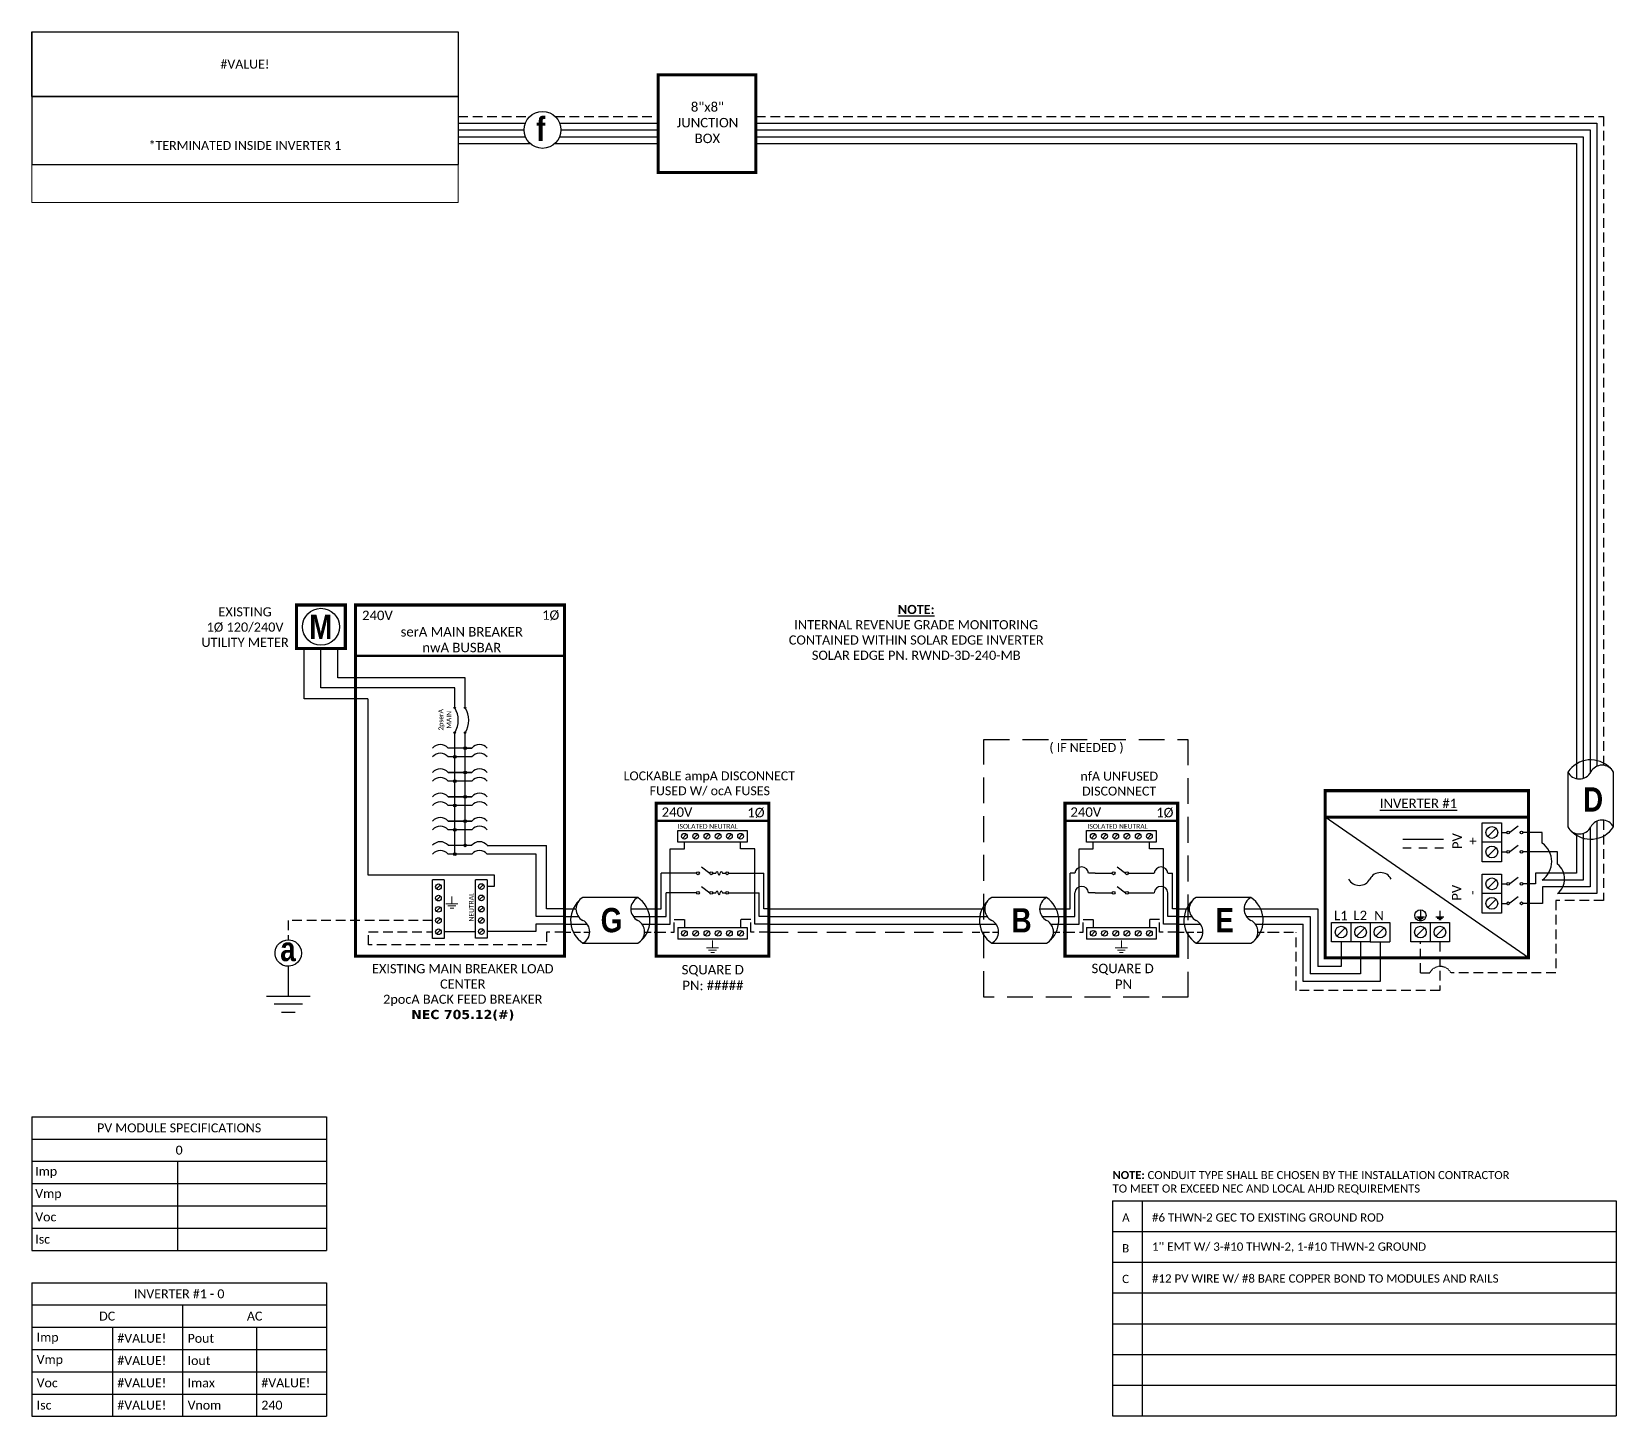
# Model space of a CAD drawing. Header units: feet. Extents: x 6324 to 6938, y 16037 to 16573.
import ezdxf

# ---------------------------------------------------------------- set-up
doc = ezdxf.new("R2010")
doc.units = ezdxf.units.FT
doc.header["$MEASUREMENT"] = 0
doc.linetypes.add('DASHED', pattern=[0.75, 0.5, -0.25])
doc.linetypes.add('HIDDEN', pattern=[0.375, 0.25, -0.125])
doc.styles.add('ONE LINE TXT', font='techb___.ttf')
doc.styles.get("Standard").update_dxf_attribs({"font": 'CALIBRI.TTF'})

# ---------------------------------------------------------------- blocks, each defined once
blk = doc.blocks.new('*T11')
at = {"color": 0, "lineweight": -2, "transparency": 16777216}
for p, q in [((0, 0), (165.11, 0)), ((0, 0), (0, -51.42)), ((165.11, 0), (165.11, -51.42)), ((0, -25.14), (165.11, -25.14)), ((0, -51.42), (165.11, -51.42))]:
    blk.add_line(p, q, dxfattribs=at)
at = {"layer": 'Defpoints', "color": 8, "linetype": 'ByBlock', "lineweight": 0, "transparency": 16777216}
for p, q in [((0, -51.42), (0, -66.05)), ((165.11, -51.42), (165.11, -66.05)), ((0, -66.05), (165.11, -66.05))]:
    blk.add_line(p, q, dxfattribs=at)
at = {"color": 0, "linetype": 'Continuous', "transparency": 16777216, "char_height": 3.4544, "width": 155.095, "attachment_point": 5}
for s, insert in [('{\\fCalibri|b0|i0|c0;#VALUE!', (82.56, -12.57)), ('{\\fCalibri|b0|i0|c0;^J^J*TERMINATED INSIDE INVERTER 1', (82.56, -38.28))]:
    blk.add_mtext(s, dxfattribs=dict(at, insert=insert))
blk = doc.blocks.new('8x8box')
at = {"lineweight": 50, "const_width": 1.19}
blk.add_lwpolyline([(37.78, 0), (0, 0), (0, 37.78), (37.78, 37.78)], close=True, dxfattribs=at)
at = {"color": 1, "insert": (19.03, 19.26), "char_height": 3.6576, "attachment_point": 5}
blk.add_mtext_dynamic_manual_height_columns('8"x8"  JUNCTION BOX ', width=0.4767, gutter_width=7.17, heights=[0], dxfattribs=at)
blk = doc.blocks.new('*U27')
at = {"color": 7, "linetype": 'Continuous'}
for p, q in [((-7.14, 13.31), (-28.39, 13.31)), ((-28.39, -4.31), (-7.14, -4.31))]:
    blk.add_line(p, q, dxfattribs=at)
at = {"color": 7}
for p, q in [((-35.53, 9), (-31.05, 9)), ((-9.81, 9), (0, 9))]:
    blk.add_line(p, q, dxfattribs=at)
at = {"color": 10}
for p, q in [((-35.53, 6), (-30.11, 6)), ((-8.87, 6), (0, 6))]:
    blk.add_line(p, q, dxfattribs=at)
at = {"color": 253}
for p, q in [((-35.53, 3), (-26.66, 3)), ((-5.41, 3), (0, 3))]:
    blk.add_line(p, q, dxfattribs=at)
at = {"color": 92, "linetype": 'HIDDEN', "ltscale": 10}
for p, q in [((-4.48, 0), (0, 0)), ((-35.53, 0), (-25.72, 0))]:
    blk.add_line(p, q, dxfattribs=at)
at = {"linetype": 'Continuous'}
for centre, start, end in [((-26.08, 8.91), 117.66392, 242.33608), ((-4.83, 8.91), 117.66392, 242.33608), ((-30.7, 0.09), 297.66392, 62.33608), ((-9.45, 0.09), 297.66392, 62.33608)]:
    blk.add_arc(centre, 4.98, start, end, dxfattribs=at)
at = {"color": 7, "linetype": 'Continuous'}
for centre, start, end in [((-12.99, 4.5), 313.97324, 56.42648), ((-22.54, 4.5), 133.97324, 236.42648)]:
    blk.add_arc(centre, 10.58, start, end, dxfattribs=at)
blk = doc.blocks.new('unfusedDisconnect')
at = {"lineweight": 50}
blk.add_line((-43.61, 43.06), (0, 43.06), dxfattribs=at)
at = {"color": 1, "linetype": 'Continuous'}
for p, q in [((-35.27, 34.78), (-35.27, 39.32)), ((-35.27, 39.32), (-8.32, 39.32)), ((-8.32, 39.32), (-8.32, 34.78)), ((-8.32, 34.78), (-35.27, 34.78)), ((-23.43, 25.18), (-20.16, 22.74)), ((-31.89, 22.73), (-25.32, 22.73)), ((-19.08, 22.73), (-11.7, 22.73)), ((-31.89, 15.2), (-25.32, 15.2)), ((-23.43, 17.65), (-20.16, 15.2)), ((-19.08, 15.2), (-11.7, 15.19)), ((-35.27, 1.76), (-8.32, 1.76)), ((-35.27, 1.76), (-35.27, -2.78)), ((-8.32, 1.76), (-8.32, -2.78)), ((-8.32, -2.78), (-35.27, -2.78))]:
    blk.add_line(p, q, dxfattribs=at)
at = {"color": 4, "linetype": 'Continuous'}
for p, q in [((-31.89, 37.83), (-33.46, 36.26)), ((-27.53, 37.83), (-29.11, 36.26)), ((-23.18, 37.83), (-24.76, 36.26)), ((-18.83, 37.83), (-20.41, 36.26)), ((-14.48, 37.83), (-16.06, 36.26)), ((-10.13, 37.83), (-11.7, 36.26)), ((-31.89, 0.28), (-33.46, -1.3)), ((-27.53, 0.28), (-29.11, -1.3)), ((-23.18, 0.28), (-24.76, -1.3)), ((-18.83, 0.28), (-20.41, -1.3)), ((-14.48, 0.28), (-16.06, -1.3)), ((-10.13, 0.28), (-11.7, -1.3))]:
    blk.add_line(p, q, dxfattribs=at)
at = {"color": 253, "linetype": 'Continuous'}
for p, q in [((-38.16, 3), (-38.16, 32.17)), ((-38.16, 32.17), (-32.67, 32.17)), ((-32.67, 32.17), (-32.67, 34.78)), ((-10.92, 32.17), (-10.92, 34.78)), ((-5.43, 32.17), (-10.92, 32.17)), ((-5.43, 3), (-5.43, 32.17)), ((-43.61, 3), (-38.16, 3)), ((0, 3), (-5.43, 3))]:
    blk.add_line(p, q, dxfattribs=at)
at = {"color": 7, "linetype": 'Continuous'}
for p, q in [((-41.66, 9), (-41.66, 22.73)), ((-39.8, 22.73), (-41.66, 22.73)), ((-31.89, 22.73), (-34.52, 22.73)), ((-11.7, 22.73), (-9.07, 22.73)), ((-3.79, 22.73), (-1.93, 22.73)), ((-1.93, 9), (-1.93, 22.73))]:
    blk.add_line(p, q, dxfattribs=at)
at = {"color": 10, "linetype": 'Continuous'}
for p, q in [((-39.8, 6), (-39.8, 15.2)), ((-31.89, 15.2), (-34.52, 15.2)), ((-11.7, 15.2), (-9.07, 15.2)), ((-3.79, 6), (-3.79, 15.2)), ((-43.61, 6), (-39.8, 6)), ((0, 6), (-3.79, 6))]:
    blk.add_line(p, q, dxfattribs=at)
at = {"color": 7}
for p, q in [((-43.61, 9), (-41.66, 9)), ((0, 9), (-1.93, 9))]:
    blk.add_line(p, q, dxfattribs=at)
at = {"color": 92, "linetype": 'HIDDEN', "ltscale": 15}
for p, q in [((-43.61, 0), (-36.58, 0)), ((-36.58, 0), (-36.58, 4.9)), ((-36.58, 4.9), (-32.67, 4.9)), ((-32.67, 4.9), (-32.67, 1.76)), ((-7.01, 4.9), (-10.92, 4.9)), ((-10.92, 4.9), (-10.92, 1.76)), ((-7.01, 0), (-7.01, 4.9)), ((0, 0), (-7.01, 0))]:
    blk.add_line(p, q, dxfattribs=at)
at = {"lineweight": 50, "const_width": 1.19}
blk.add_lwpolyline([(-43.61, -9.34), (-43.61, 49.84), (0, 49.84), (0, -9.34)], close=True, dxfattribs=at)
at = {"color": 92, "linetype": 'Continuous', "lineweight": 5, "ltscale": 0.05, "flags": 128}
for points in [[(-21.8, -3.32), (-21.8, -6.17)], [(-24.14, -6.17), (-19.45, -6.17)], [(-20.27, -7.03), (-23.32, -7.03)], [(-21.08, -7.9), (-22.51, -7.9)]]:
    blk.add_lwpolyline(points, dxfattribs=at)
at = {"color": 4, "linetype": 'Continuous'}
for centre in [(-32.67, 37.05), (-28.32, 37.05), (-23.97, 37.05), (-19.62, 37.05), (-15.27, 37.05), (-10.92, 37.05), (-32.67, -0.51), (-28.32, -0.51), (-23.97, -0.51), (-19.62, -0.51), (-15.27, -0.51), (-10.92, -0.51)]:
    blk.add_circle(centre, 1.11, dxfattribs=at)
at = {"color": 1, "linetype": 'Continuous'}
for centre in [(-24.78, 22.73), (-19.62, 22.73), (-24.78, 15.2), (-19.62, 15.2)]:
    blk.add_circle(centre, 0.541, dxfattribs=at)
at = {"color": 7, "linetype": 'Continuous'}
for centre in [(-37.16, 22.58), (-6.43, 22.58)]:
    blk.add_arc(centre, 2.64, 3.28193, 176.71807, dxfattribs=at)
at = {"color": 10, "linetype": 'Continuous'}
for centre in [(-37.16, 15.04), (-6.43, 15.04)]:
    blk.add_arc(centre, 2.64, 3.28193, 176.71807, dxfattribs=at)
at = {"color": 4, "linetype": 'Continuous'}
blk.add_text('ISOLATED NEUTRAL', height=1.8743, dxfattribs=at).set_placement((-34.91, 39.97))
at = {"color": 1}
for s, width, gutter_width, heights, insert, char_height, attachment_point in [('\\A1;\\pi17.559;nfA UNFUSED\\P\\pi18.229;DISCONNECT', 64.922, 0, [11.89], (-55.21, 62.04), 3.4544, 1), ('240V', 0.1481, 0.75, [0], (-35.55, 46.4), 3.658, 5), ('1Ø', 0.1481, 0.75, [0], (-4.98, 46.1), 3.658, 5), ('\\A1;\\pi13.903,t32.191;SQUARE D\\P\\pi22.981,t41.269;PN', 51.6906, 0.203, [45.94], (-47.25, -12.27), 3.6576, 1)]:
    blk.add_mtext_dynamic_manual_height_columns(s, width=width, gutter_width=gutter_width, heights=heights, dxfattribs=dict(at, insert=insert, char_height=char_height, attachment_point=attachment_point))
blk = doc.blocks.new('*U20')
at = {"color": 10, "linetype": 'DASHED', "ltscale": 20}
blk.add_lwpolyline([(-75.05, 74.56), (3.97, 74.56), (3.97, -25.17), (-75.05, -25.17)], close=True, dxfattribs=at)
at = {"color": 7}
for name, p in [('unfusedDisconnect', (0, 0)), ('*U27', (-43.61, 0))]:
    blk.add_blockref(name, p, dxfattribs=at)
at = {"color": 10, "insert": (-50.86, 73.16), "char_height": 3.4544, "attachment_point": 1}
blk.add_mtext_dynamic_manual_height_columns('\\A1;\\pi1.2092;( IF NEEDED )', width=30.7523, gutter_width=0, heights=[6.58], dxfattribs=at)
at = {"color": 1, "linetype": 'Continuous', "insert": (-64.3, 9.22), "char_height": 9.3833, "attachment_point": 1, "style": 'ONE LINE TXT'}
blk.add_mtext_dynamic_manual_height_columns('{\\W1;\\C256;B}', width=0.1385, gutter_width=2.13, heights=[0], dxfattribs=at)
blk = doc.blocks.new('*U24')
at = {"color": 7}
blk.add_line((-79.14, 9), (0, 9), dxfattribs=at)
at = {"color": 10}
blk.add_line((-79.14, 6), (0, 6), dxfattribs=at)
at = {"color": 253}
blk.add_line((-79.14, 3), (0, 3), dxfattribs=at)
at = {"color": 92, "linetype": 'DASHED', "ltscale": 15}
blk.add_line((-79.14, 0), (0, 0), dxfattribs=at)
at = {"color": 1, "insert": (-22.08, 115.96), "char_height": 3.5433, "attachment_point": 5}
blk.add_mtext_dynamic_manual_height_columns('{\\fCalibri|b1|i0|c0|p34;\\LNOTE:\\P}INTERNAL REVENUE GRADE MONITORING\\PCONTAINED WITHIN SOLAR EDGE INVERTER\\PSOLAR EDGE PN. RWND-3D-240-MB', width=99.534, gutter_width=7.17, heights=[0], dxfattribs=at)
blk = doc.blocks.new('breakerPanel')
at = {"linetype": 'Continuous'}
h = blk.add_hatch(color=1, dxfattribs=at)
h.dxf.hatch_style = 1
edge = h.paths.add_edge_path()
edge.add_arc((-42.47, 86.8), 0.291, 0, 360)
h = blk.add_hatch(color=1, dxfattribs=at)
h.dxf.hatch_style = 1
edge = h.paths.add_edge_path()
edge.add_arc((-38.44, 86.8), 0.291, 0, 360)
h = blk.add_hatch(color=1, dxfattribs=at)
h.dxf.hatch_style = 1
edge = h.paths.add_edge_path()
edge.add_arc((-42.47, 77.16), 0.291, 0, 360)
h = blk.add_hatch(color=1, dxfattribs=at)
h.dxf.hatch_style = 1
edge = h.paths.add_edge_path()
edge.add_arc((-38.44, 77.16), 0.291, 0, 360)
h = blk.add_hatch(color=1, dxfattribs=at)
h.dxf.hatch_style = 1
edge = h.paths.add_edge_path()
edge.add_arc((-42.47, 67.78), 0.528, 0, 360)
h = blk.add_hatch(color=1, dxfattribs=at)
h.dxf.hatch_style = 1
edge = h.paths.add_edge_path()
edge.add_arc((-38.44, 71.16), 0.528, 0, 360)
h = blk.add_hatch(color=1, dxfattribs=at)
h.dxf.hatch_style = 1
edge = h.paths.add_edge_path()
edge.add_arc((-38.44, 61.76), 0.528, 0, 360)
h = blk.add_hatch(color=1, dxfattribs=at)
h.dxf.hatch_style = 1
edge = h.paths.add_edge_path()
edge.add_arc((-42.47, 58.38), 0.528, 0, 360)
h = blk.add_hatch(color=1, dxfattribs=at)
h.dxf.hatch_style = 1
edge = h.paths.add_edge_path()
edge.add_arc((-42.47, 48.98), 0.528, 0, 360)
h = blk.add_hatch(color=1, dxfattribs=at)
h.dxf.hatch_style = 1
edge = h.paths.add_edge_path()
edge.add_arc((-38.44, 52.36), 0.528, 0, 360)
h = blk.add_hatch(color=1, dxfattribs=at)
h.dxf.hatch_style = 1
edge = h.paths.add_edge_path()
edge.add_arc((-38.44, 42.95), 0.528, 0, 360)
h = blk.add_hatch(color=1, dxfattribs=at)
h.dxf.hatch_style = 1
edge = h.paths.add_edge_path()
edge.add_arc((-42.47, 39.58), 0.528, 0, 360)
h = blk.add_hatch(color=1, dxfattribs=at)
h.dxf.hatch_style = 1
edge = h.paths.add_edge_path()
edge.add_arc((-42.47, 30.17), 0.528, 0, 360)
h = blk.add_hatch(color=1, dxfattribs=at)
h.dxf.hatch_style = 1
edge = h.paths.add_edge_path()
edge.add_arc((-38.44, 33.55), 0.528, 0, 360)
at = {"color": 253, "linetype": 'Continuous'}
for p, q in [((-100.73, 90.2), (-100.73, 109.7)), ((-76.04, 90.2), (-100.73, 90.2)), ((-76.04, 90.2), (-76.04, 22.16)), ((-76.04, 22.16), (-27.25, 22.16)), ((-27.25, 22.16), (-27.25, 17.57)), ((-27.25, 17.57), (-29.89, 17.57)), ((-11.01, 0.16), (-29.89, 0.16)), ((0, 3), (-11.01, 3)), ((-11.01, 3), (-11.01, 0.16))]:
    blk.add_line(p, q, dxfattribs=at)
at = {"color": 10, "linetype": 'Continuous'}
for p, q in [((-94.24, 94.51), (-94.24, 109.7)), ((-42.47, 94.51), (-94.24, 94.51)), ((-42.47, 87.09), (-42.47, 94.51)), ((-42.47, 30.17), (-42.47, 76.87)), ((-35.88, 67.78), (-45.04, 67.78)), ((-35.88, 58.38), (-45.04, 58.38)), ((-35.88, 48.98), (-45.04, 48.98)), ((-35.88, 39.58), (-45.04, 39.58)), ((-35.88, 30.17), (-45.04, 30.17)), ((-10.98, 30.17), (-29.89, 30.17)), ((-10.98, 6), (-10.98, 30.17)), ((0, 6), (-10.98, 6))]:
    blk.add_line(p, q, dxfattribs=at)
at = {"color": 7, "linetype": 'Continuous'}
for p, q in [((-87.75, 98.34), (-87.75, 109.7)), ((-38.44, 98.34), (-87.75, 98.34)), ((-38.44, 87.09), (-38.44, 98.34)), ((-38.44, 61.76), (-38.44, 76.87)), ((-35.88, 71.16), (-45.04, 71.16)), ((-38.44, 71.16), (-35.88, 71.16)), ((-45.04, 61.76), (-35.88, 61.76)), ((-35.88, 61.76), (-45.04, 61.76)), ((-38.44, 52.36), (-38.44, 61.76)), ((-45.04, 52.36), (-35.88, 52.36)), ((-35.88, 52.36), (-45.04, 52.36)), ((-38.44, 42.95), (-38.44, 52.36)), ((-45.04, 42.95), (-35.88, 42.95)), ((-35.88, 42.95), (-45.04, 42.95)), ((-38.44, 33.55), (-38.44, 42.95)), ((-35.88, 33.55), (-45.04, 33.55)), ((-6.96, 9), (-6.96, 33.55))]:
    blk.add_line(p, q, dxfattribs=at)
at = {"lineweight": 50}
blk.add_line((-80.92, 106.95), (0, 106.95), dxfattribs=at)
at = {"color": 7}
for p, q in [((-29.89, 33.55), (-6.96, 33.55)), ((0, 9), (-6.96, 9))]:
    blk.add_line(p, q, dxfattribs=at)
at = {"color": 1, "linetype": 'Continuous'}
for p, q in [((-51.03, -2.51), (-51.03, 20.23)), ((-46.49, 20.23), (-51.03, 20.23)), ((-46.49, 20.23), (-46.49, -2.51)), ((-34.43, -2.43), (-34.43, 20.16)), ((-29.89, 20.16), (-34.43, 20.16)), ((-29.89, 20.16), (-29.89, -2.43)), ((-46.49, -2.51), (-51.03, -2.51)), ((-29.89, -2.43), (-34.43, -2.43))]:
    blk.add_line(p, q, dxfattribs=at)
at = {"color": 4, "linetype": 'Continuous'}
for p, q in [((-47.97, 18.28), (-49.55, 16.71)), ((-47.97, 13.93), (-49.55, 12.36)), ((-31.37, 18.35), (-32.94, 16.78)), ((-31.37, 14), (-32.94, 12.43)), ((-47.97, 9.58), (-49.55, 8.01)), ((-31.37, 9.65), (-32.94, 8.08)), ((-47.97, 5.23), (-49.55, 3.66)), ((-47.97, 0.88), (-49.55, -0.69)), ((-31.37, 5.3), (-32.94, 3.73)), ((-31.37, 0.95), (-32.94, -0.62))]:
    blk.add_line(p, q, dxfattribs=at)
at = {"color": 92, "linetype": 'HIDDEN', "ltscale": 15}
for p, q in [((-51.03, 4.44), (-106.89, 4.44)), ((-106.89, 4.44), (-106.89, -4.87)), ((-75.84, -4.96), (-75.84, 0.09)), ((-75.84, 0.09), (-51.03, 0.09)), ((0, 0), (-6.96, 0)), ((-6.96, -4.96), (-75.84, -4.96)), ((-6.96, 0), (-6.96, -4.96))]:
    blk.add_line(p, q, dxfattribs=at)
at = {"color": 92, "linetype": 'Continuous', "ltscale": 15}
blk.add_line((-34.43, 0.09), (-46.49, 0.09), dxfattribs=at)
at = {"color": 92, "ltscale": 15}
blk.add_line((-106.89, -4.87), (-106.89, -24.84), dxfattribs=at)
at = {"lineweight": 50, "const_width": 1.19}
for points in [[(-103.67, 109.7), (-103.67, 126.59), (-84.82, 126.59), (-84.82, 109.7)], [(-80.92, -9.3), (-80.92, 126.59), (0, 126.59), (0, -9.3)]]:
    blk.add_lwpolyline(points, close=True, dxfattribs=at)
at = {"color": 92, "linetype": 'Continuous', "lineweight": 5, "ltscale": 0.05, "flags": 128}
for points in [[(-43.54, 13.81), (-43.54, 10.97)], [(-45.88, 10.97), (-41.2, 10.97)], [(-42.01, 10.1), (-45.07, 10.1)], [(-42.82, 9.23), (-44.25, 9.23)]]:
    blk.add_lwpolyline(points, dxfattribs=at)
at = {"color": 92, "linetype": 'Continuous', "ltscale": 4, "flags": 128}
for points in [[(-115.37, -24.84), (-98.41, -24.84)], [(-101.35, -27.98), (-112.43, -27.98)], [(-104.29, -31.12), (-109.49, -31.12)]]:
    blk.add_lwpolyline(points, dxfattribs=at)
at = {"linetype": 'Continuous'}
blk.add_circle((-94.24, 118.15), 7.15, dxfattribs=at)
at = {"color": 1, "linetype": 'Continuous'}
for centre, radius in [((-42.47, 86.8), 0.291), ((-38.44, 86.8), 0.291), ((-42.47, 77.16), 0.291), ((-38.44, 77.16), 0.291), ((-42.47, 67.78), 0.528), ((-38.44, 71.16), 0.528), ((-38.44, 61.76), 0.528), ((-42.47, 58.38), 0.528), ((-42.47, 48.98), 0.528), ((-38.44, 52.36), 0.528), ((-38.44, 42.95), 0.528), ((-42.47, 39.58), 0.528), ((-42.47, 30.17), 0.528), ((-38.44, 33.55), 0.528)]:
    blk.add_circle(centre, radius, dxfattribs=at)
at = {"color": 4, "linetype": 'Continuous'}
for centre in [(-48.76, 17.49), (-32.16, 17.57), (-48.76, 13.14), (-32.16, 13.21), (-48.76, 8.79), (-32.16, 8.86), (-48.76, 4.44), (-48.76, 0.09), (-32.16, 4.51), (-32.16, 0.16)]:
    blk.add_circle(centre, 1.11, dxfattribs=at)
at = {"color": 1, "linetype": 'Continuous'}
for centre, radius, start, end in [((-50.14, 81.98), 9.06, 327.87082, 32.12918), ((-46.11, 81.98), 9.06, 327.87082, 32.12918), ((-48.03, 68.62), 3.93, 40.3392, 139.6608), ((-48.03, 65.24), 3.93, 40.3392, 139.6608), ((-32.88, 68.62), 3.93, 40.3392, 139.6608), ((-32.88, 65.24), 3.93, 40.3392, 139.6608), ((-48.03, 59.21), 3.93, 40.3392, 139.6608), ((-32.88, 59.21), 3.93, 40.3392, 139.6608), ((-48.03, 55.84), 3.93, 40.3392, 139.6608), ((-32.88, 55.84), 3.93, 40.3392, 139.6608), ((-48.03, 49.81), 3.93, 40.3392, 139.6608), ((-48.03, 46.43), 3.93, 40.3392, 139.6608), ((-32.88, 49.81), 3.93, 40.3392, 139.6608), ((-32.88, 46.43), 3.93, 40.3392, 139.6608), ((-48.03, 40.41), 3.93, 40.3392, 139.6608), ((-32.88, 40.41), 3.93, 40.3392, 139.6608), ((-48.03, 37.03), 3.93, 40.3392, 139.6608), ((-32.88, 37.03), 3.93, 40.3392, 139.6608), ((-48.03, 31.01), 3.93, 40.3392, 139.6608), ((-48.03, 27.63), 3.93, 40.3392, 139.6608), ((-32.88, 31.01), 3.93, 40.3392, 139.6608), ((-32.88, 27.63), 3.93, 40.3392, 139.6608)]:
    blk.add_arc(centre, radius, start, end, dxfattribs=at)
at = {"color": 253, "linetype": 'Continuous', "style": 'ONE LINE TXT'}
blk.add_text('M', height=9.38, dxfattribs=at).set_placement((-98.8, 113.43))
at = {"color": 4, "linetype": 'Continuous'}
blk.add_text('NEUTRAL', height=1.874, rotation=90, dxfattribs=at).set_placement((-35.08, 4.08))
at = {"color": 1, "attachment_point": 5}
for s, width, gutter_width, heights, insert, char_height in [('EXISTING\\P1Ø 120/240V UTILITY METER', 37.8067, 7.17, [0], (-123.64, 118), 3.5433), ('240V', 0.1481, 0.75, [0], (-72.39, 122.54), 3.658), ('1Ø', 0.1481, 0.75, [0], (-5.31, 122.54), 3.658), ('serA MAIN BREAKER\\PnwA BUSBAR', 72.4998, 0.75, [0], (-39.75, 113.14), 3.6576), ('EXISTING MAIN BREAKER LOAD CENTER\\P2pocA BACK FEED BREAKER \\P{\\fVerdana|b1|i0|c0|p34;NEC 705.12(#)}', 79.2627, 97.94, [154.49], (-39.35, -23.38), 3.5433)]:
    blk.add_mtext_dynamic_manual_height_columns(s, width=width, gutter_width=gutter_width, heights=heights, dxfattribs=dict(at, insert=insert, char_height=char_height))
at = {"color": 4, "linetype": 'Continuous', "insert": (-46.25, 82.15), "char_height": 1.874, "attachment_point": 5, "rotation": 90}
blk.add_mtext_dynamic_manual_height_columns('2pserA\\PMAIN', width=0.1481, gutter_width=0.75, heights=[0], dxfattribs=at)
blk = doc.blocks.new('*U23')
at = {"color": 7}
blk.add_blockref('breakerPanel', (0, 0), dxfattribs=at)
blk = doc.blocks.new('*T16')
at = {"color": 0, "lineweight": -2, "transparency": 16777216}
for p, q in [((0, 0), (114.19, 0)), ((0, 0), (0, -51.7)), ((114.19, 0), (114.19, -51.7)), ((0, -8.62), (114.19, -8.62)), ((58.43, -8.62), (58.43, -51.7)), ((0, -17.23), (114.19, -17.23)), ((31.22, -17.23), (31.22, -51.7)), ((86.98, -17.23), (86.98, -51.7)), ((0, -25.85), (114.19, -25.85)), ((0, -34.47), (114.19, -34.47)), ((0, -43.08), (114.19, -43.08)), ((0, -51.7), (114.19, -51.7))]:
    blk.add_line(p, q, dxfattribs=at)
at = {"color": 0, "linetype": 'Continuous', "transparency": 16777216, "char_height": 3.4544}
for s, insert, width, attachment_point in [('{\\fCalibri|b0|i0|c0;INVERTER #1 - 0', (57.09, -4.31), 110.3293, 5), ('{\\fCalibri|b0|i0|c0;DC', (29.22, -12.93), 54.5755, 5), ('{\\fCalibri|b0|i0|c0;AC', (86.31, -12.93), 51.8976, 5), ('{\\fCalibri|b0|i0|c0;Imp', (1.93, -21.54), 27.3681, 4), ('{\\fCalibri|b0|i0|c0;#VALUE!', (33.15, -21.54), 23.3513, 4), ('{\\fCalibri|b0|i0|c0;Pout', (60.36, -21.54), 24.6902, 4), ('{\\fCalibri|b0|i0|c0;', (88.91, -21.54), 23.3513, 4), ('{\\fCalibri|b0|i0|c0;Vmp', (1.93, -30.16), 27.3681, 4), ('{\\fCalibri|b0|i0|c0;#VALUE!', (33.15, -30.16), 23.3513, 4), ('{\\fCalibri|b0|i0|c0;Iout', (60.36, -30.16), 24.6902, 4), ('{\\fCalibri|b0|i0|c0;', (88.91, -30.16), 23.3513, 4), ('{\\fCalibri|b0|i0|c0;Voc', (1.93, -38.78), 27.3681, 4), ('{\\fCalibri|b0|i0|c0;#VALUE!', (33.15, -38.78), 23.3513, 4), ('{\\fCalibri|b0|i0|c0;Imax', (60.36, -38.78), 24.6902, 4), ('{\\fCalibri|b0|i0|c0;#VALUE!', (88.91, -38.78), 23.3513, 4), ('{\\fCalibri|b0|i0|c0;Isc', (1.93, -47.39), 27.3681, 4), ('{\\fCalibri|b0|i0|c0;#VALUE!', (33.15, -47.39), 23.3513, 4), ('{\\fCalibri|b0|i0|c0;Vnom', (60.36, -47.39), 24.6902, 4), ('{\\fCalibri|b0|i0|c0;240', (88.91, -47.39), 23.3513, 4)]:
    blk.add_mtext(s, dxfattribs=dict(at, insert=insert, width=width, attachment_point=attachment_point))
blk = doc.blocks.new('*T17')
at = {"color": 0, "lineweight": -2, "transparency": 16777216}
for p, q in [((0, 0), (114.19, 0)), ((0, 0), (0, -51.69)), ((114.19, 0), (114.19, -51.69)), ((0, -8.62), (114.19, -8.62)), ((0, -17.23), (114.19, -17.23)), ((56.41, -17.23), (56.41, -51.69)), ((0, -25.85), (114.19, -25.85)), ((0, -34.46), (114.19, -34.46)), ((0, -43.08), (114.19, -43.08)), ((0, -51.69), (114.19, -51.69))]:
    blk.add_line(p, q, dxfattribs=at)
at = {"color": 0, "linetype": 'Continuous', "transparency": 16777216, "char_height": 3.4544}
for s, insert, width, attachment_point in [('{\\fCalibri|b0|i0|c0;PV MODULE SPECIFICATIONS', (57.09, -4.31), 111.433, 5), ('{\\fCalibri|b0|i0|c0;0', (57.09, -12.92), 111.433, 5), ('{\\fCalibri|b0|i0|c0;Imp', (1.38, -21.54), 53.6551, 4), ('{\\fCalibri|b0|i0|c0;', (57.78, -21.54), 55.0254, 4), ('{\\fCalibri|b0|i0|c0;Vmp', (1.38, -30.15), 53.6551, 4), ('{\\fCalibri|b0|i0|c0;', (57.78, -30.15), 55.0254, 4), ('{\\fCalibri|b0|i0|c0;Voc', (1.38, -38.77), 53.6551, 4), ('{\\fCalibri|b0|i0|c0;', (57.78, -38.77), 55.0254, 4), ('{\\fCalibri|b0|i0|c0;Isc', (1.38, -47.39), 53.6551, 4), ('{\\fCalibri|b0|i0|c0;', (57.78, -47.39), 55.0254, 4)]:
    blk.add_mtext(s, dxfattribs=dict(at, insert=insert, width=width, attachment_point=attachment_point))
blk = doc.blocks.new('string1')
at = {"color": 10, "linetype": 'Continuous'}
for p, q in [((-412.25, 269.3), (-386.03, 269.3)), ((-372.93, 269.3), (-334.78, 269.3)), ((-297, 269.3), (23.33, 269.3)), ((23.33, 269.3), (23.33, 20.94)), ((7.45, 0), (0, 0)), ((7.45, -4.11), (7.45, 0)), ((23.33, -0.31), (23.33, -18.41)), ((23.33, -18.41), (7.45, -18.41))]:
    blk.add_line(p, q, dxfattribs=at)
at = {"color": 7, "linetype": 'Continuous'}
for p, q in [((-412.25, 266.68), (-384.42, 266.68)), ((-374.73, 266.68), (-334.78, 266.68)), ((-297, 266.68), (20.71, 266.68)), ((20.71, 266.68), (20.71, 20.82)), ((20.71, -0.42), (20.71, -15.79)), ((20.71, -15.79), (4.87, -15.79)), ((4.87, -15.79), (4.87, -19.9)), ((4.87, -19.9), (0, -19.9))]:
    blk.add_line(p, q, dxfattribs=at)
at = {"color": 10, "linetype": 'Continuous'}
blk.add_arc((2.32, -11.26), 8.8, 305.65052, 54.34948, dxfattribs=at)
blk = doc.blocks.new('*T19')
at = {"linetype": 'ByBlock', "lineweight": -2, "transparency": 16777216}
for p, q in [((0, 0), (195.1, 0)), ((0, 0), (0, -83.27)), ((11.58, 0), (11.58, -83.27)), ((195.1, 0), (195.1, -83.27)), ((0, -11.84), (195.1, -11.84)), ((0, -23.75), (195.1, -23.75)), ((0, -35.65), (195.1, -35.65)), ((0, -47.56), (195.1, -47.56)), ((0, -59.46), (195.1, -59.46)), ((0, -71.37), (195.1, -71.37)), ((0, -83.27), (195.1, -83.27))]:
    blk.add_line(p, q, dxfattribs=at)
at = {"color": 0, "linetype": 'Continuous', "transparency": 16777216, "char_height": 3.2119, "attachment_point": 7}
for s, insert, width in [('{\\fCalibri|b0|i0|c0;A', (3.78, -8.06), 4.025), ('{\\fCalibri|b0|i0|c0;#6 THWN-2 GEC TO EXISTING GROUND ROD', (15.36, -8.06), 175.9562), ('{\\fCalibri|b0|i0|c0;B', (3.78, -19.97), 4.025), ("{\\fCalibri|b0|i0|c0;1'' EMT W/ 3-#10 THWN-2, 1-#10 THWN-2 GROUND", (15.36, -19.97), 175.9562), ('{\\fCalibri|b0|i0|c0;C', (3.78, -31.87), 4.025), ('{\\fCalibri|b0|i0|c0;#12 PV WIRE W/ #8 BARE COPPER BOND TO MODULES AND RAILS', (15.36, -31.87), 175.9562), ('{\\fCalibri|b0|i0|c0;', (3.78, -43.78), 4.025), ('{\\fCalibri|b0|i0|c0;', (15.36, -43.78), 175.9562), ('{\\fCalibri|b0|i0|c0;', (3.78, -55.68), 4.025), ('{\\fCalibri|b0|i0|c0;', (15.36, -55.68), 175.9562), ('{\\fCalibri|b0|i0|c0;', (3.78, -67.59), 4.025), ('{\\fCalibri|b0|i0|c0;', (15.36, -67.59), 175.9562), ('{\\fCalibri|b0|i0|c0;', (3.78, -79.5), 4.025), ('{\\fCalibri|b0|i0|c0;', (15.36, -79.5), 175.9562)]:
    blk.add_mtext(s, dxfattribs=dict(at, insert=insert, width=width))
blk = doc.blocks.new('*U26')
at = {"color": 92, "linetype": 'HIDDEN', "ltscale": 15}
blk.add_line((0, 0), (0, -9.32), dxfattribs=at)
at = {"color": 92, "ltscale": 15}
blk.add_line((0, -9.32), (0, -29.28), dxfattribs=at)
at = {"color": 92, "linetype": 'Continuous', "ltscale": 4, "flags": 128}
for points in [[(-8.48, -29.28), (8.48, -29.28)], [(5.54, -32.42), (-5.54, -32.42)], [(2.6, -35.56), (-2.6, -35.56)]]:
    blk.add_lwpolyline(points, dxfattribs=at)
at = {"color": 7, "linetype": 'Continuous'}
blk.add_wipeout([(5.09, -12.58), (4.93, -13.85), (4.46, -15.04), (3.71, -16.08), (2.72, -16.9), (1.56, -17.44), (0.3, -17.68), (-0.98, -17.6), (-2.2, -17.21), (-3.28, -16.52), (-4.16, -15.59), (-4.77, -14.46), (-5.09, -13.22), (-5.09, -11.94), (-4.77, -10.7), (-4.16, -9.57), (-3.28, -8.64), (-2.2, -7.95), (-0.98, -7.56), (0.3, -7.48), (1.56, -7.72), (2.72, -8.26), (3.71, -9.08), (4.46, -10.12), (4.93, -11.31)], dxfattribs=at)
blk.add_lwpolyline([(5.09, -12.58), (4.93, -13.85), (4.46, -15.04), (3.71, -16.08), (2.72, -16.9), (1.56, -17.44), (0.3, -17.68), (-0.98, -17.6), (-2.2, -17.21), (-3.28, -16.52), (-4.16, -15.59), (-4.77, -14.46), (-5.09, -13.22), (-5.09, -11.94), (-4.77, -10.7), (-4.16, -9.57), (-3.28, -8.64), (-2.2, -7.95), (-0.98, -7.56), (0.3, -7.48), (1.56, -7.72), (2.72, -8.26), (3.71, -9.08), (4.46, -10.12), (4.93, -11.31), (5.09, -12.58)], close=True, dxfattribs=at)
at = {"color": 1, "linetype": 'Continuous', "insert": (-3.13, -6.33), "char_height": 9.3833, "attachment_point": 1, "style": 'ONE LINE TXT'}
blk.add_mtext_dynamic_manual_height_columns('{\\W1;\\C256;a}', width=0.1385, gutter_width=2.13, heights=[0], dxfattribs=at)
blk = doc.blocks.new('*U29')
at = {"color": 1, "linetype": 'Continuous', "insert": (-21.49, 0.3), "char_height": 9.3833, "attachment_point": 1, "style": 'ONE LINE TXT'}
blk.add_mtext_dynamic_manual_height_columns('{\\W1;\\C256;G}', width=0.1385, gutter_width=2.13, heights=[0], dxfattribs=at)
blk = doc.blocks.new('*U21')
at = {"lineweight": 50}
blk.add_line((-43.61, 43.06), (0, 43.06), dxfattribs=at)
at = {"color": 1, "linetype": 'Continuous'}
for p, q in [((-35.27, 34.78), (-35.27, 39.32)), ((-35.27, 39.32), (-8.32, 39.32)), ((-8.32, 39.32), (-8.32, 34.78)), ((-8.32, 34.78), (-35.27, 34.78)), ((-26.07, 25.18), (-22.81, 22.74)), ((-21.73, 22.73), (-20.49, 22.73)), ((-17.94, 22.73), (-16.7, 22.73)), ((-26.07, 17.65), (-22.81, 15.2)), ((-21.73, 15.2), (-20.49, 15.2)), ((-17.94, 15.2), (-16.7, 15.2)), ((-35.27, 1.76), (-8.32, 1.76)), ((-35.27, 1.76), (-35.27, -2.78)), ((-8.32, 1.76), (-8.32, -2.78)), ((-8.32, -2.78), (-35.27, -2.78))]:
    blk.add_line(p, q, dxfattribs=at)
at = {"color": 4, "linetype": 'Continuous'}
for p, q in [((-31.89, 37.83), (-33.46, 36.26)), ((-27.53, 37.83), (-29.11, 36.26)), ((-23.18, 37.83), (-24.76, 36.26)), ((-18.83, 37.83), (-20.41, 36.26)), ((-14.48, 37.83), (-16.06, 36.26)), ((-10.13, 37.83), (-11.7, 36.26)), ((-31.89, 0.28), (-33.46, -1.3)), ((-27.53, 0.28), (-29.11, -1.3)), ((-23.18, 0.28), (-24.76, -1.3)), ((-18.83, 0.28), (-20.41, -1.3)), ((-14.48, 0.28), (-16.06, -1.3)), ((-10.13, 0.28), (-11.7, -1.3))]:
    blk.add_line(p, q, dxfattribs=at)
at = {"color": 253, "linetype": 'Continuous'}
for p, q in [((-38.16, 3), (-38.16, 32.17)), ((-38.16, 32.17), (-32.67, 32.17)), ((-32.67, 32.17), (-32.67, 34.78)), ((-10.92, 32.17), (-10.92, 34.78)), ((-5.43, 32.17), (-10.92, 32.17)), ((-5.43, 3), (-5.43, 32.17)), ((-43.61, 3), (-38.16, 3)), ((0, 3), (-5.43, 3))]:
    blk.add_line(p, q, dxfattribs=at)
at = {"color": 7, "linetype": 'Continuous'}
for p, q in [((-27.97, 22.73), (-41.66, 22.73)), ((-41.66, 9), (-41.66, 22.73)), ((-15.62, 22.73), (-1.93, 22.73)), ((-1.93, 9), (-1.93, 22.73))]:
    blk.add_line(p, q, dxfattribs=at)
at = {"color": 10, "linetype": 'Continuous'}
for p, q in [((-27.97, 15.2), (-39.8, 15.2)), ((-39.8, 6), (-39.8, 15.2)), ((-15.62, 15.2), (-3.79, 15.19)), ((-3.79, 6), (-3.79, 15.2)), ((-43.61, 6), (-39.8, 6)), ((0, 6), (-3.79, 6))]:
    blk.add_line(p, q, dxfattribs=at)
at = {"color": 7}
for p, q in [((-43.61, 9), (-41.66, 9)), ((0, 9), (-1.93, 9))]:
    blk.add_line(p, q, dxfattribs=at)
at = {"color": 92, "linetype": 'HIDDEN', "ltscale": 15}
for p, q in [((-43.61, 0), (-36.58, 0)), ((-36.58, 0), (-36.58, 4.9)), ((-36.58, 4.9), (-32.67, 4.9)), ((-32.67, 4.9), (-32.67, 1.76)), ((-7.01, 4.9), (-10.92, 4.9)), ((-10.92, 4.9), (-10.92, 1.76)), ((-7.01, 0), (-7.01, 4.9)), ((0, 0), (-7.01, 0))]:
    blk.add_line(p, q, dxfattribs=at)
at = {"lineweight": 50, "const_width": 1.19}
blk.add_lwpolyline([(-43.61, -9.34), (-43.61, 49.84), (0, 49.84), (0, -9.34)], close=True, dxfattribs=at)
at = {"color": 92, "linetype": 'Continuous', "lineweight": 5, "ltscale": 0.05, "flags": 128}
for points in [[(-21.8, -3.32), (-21.8, -6.17)], [(-24.14, -6.17), (-19.45, -6.17)], [(-20.27, -7.03), (-23.32, -7.03)], [(-21.08, -7.9), (-22.51, -7.9)]]:
    blk.add_lwpolyline(points, dxfattribs=at)
at = {"color": 4, "linetype": 'Continuous'}
for centre in [(-32.67, 37.05), (-28.32, 37.05), (-23.97, 37.05), (-19.62, 37.05), (-15.27, 37.05), (-10.92, 37.05), (-32.67, -0.51), (-28.32, -0.51), (-23.97, -0.51), (-19.62, -0.51), (-15.27, -0.51), (-10.92, -0.51)]:
    blk.add_circle(centre, 1.11, dxfattribs=at)
at = {"color": 1, "linetype": 'Continuous'}
for centre in [(-27.43, 22.73), (-22.27, 22.73), (-16.16, 22.73), (-27.43, 15.2), (-22.27, 15.2), (-16.16, 15.19)]:
    blk.add_circle(centre, 0.541, dxfattribs=at)
for points in [[(-20.49, 22.73), (-20.12, 23.49), (-19.22, 21.97), (-18.39, 23.49), (-17.94, 22.73)], [(-20.49, 15.2), (-20.12, 15.96), (-19.22, 14.43), (-18.39, 15.96), (-17.94, 15.2)]]:
    blk.add_spline(points, degree=3, dxfattribs=at)
at = {"color": 7}
blk.add_blockref('*U27', (-43.61, 0), dxfattribs=at)
at = {"color": 4, "linetype": 'Continuous'}
blk.add_text('ISOLATED NEUTRAL', height=1.8743, dxfattribs=at).set_placement((-35.32, 39.97))
at = {"color": 1}
for s, width, gutter_width, heights, insert, char_height, attachment_point in [('\\A1;\\pi2.6661;LOCKABLE ampA DISCONNECT \\P\\pi12.722;FUSED W/ ocA FUSES', 71.8931, 92.23, [18.56], (-58.88, 62.16), 3.4544, 1), ('240V', 0.1481, 0.75, [0], (-35.55, 46.4), 3.658, 5), ('1Ø', 0.1481, 0.75, [0], (-4.98, 46.1), 3.658, 5), ('\\A1;\\pi5.5987,t23.887;SQUARE D\\P\\pi5.8899,t24.178;PN: #####', 35.0816, 28.88, [13.54], (-39.35, -12.75), 3.6576, 1)]:
    blk.add_mtext_dynamic_manual_height_columns(s, width=width, gutter_width=gutter_width, heights=heights, dxfattribs=dict(at, insert=insert, char_height=char_height, attachment_point=attachment_point))

msp = doc.modelspace()

# ---------------------------------------------------------------- linework, layer by layer
at = {"color": 92, "linetype": 'HIDDEN', "ltscale": 15}
for p, q in [((6489.21, 16540.55), (6517.04, 16540.55)), ((6526.73, 16540.55), (6566.68, 16540.55)), ((6604.46, 16540.55), (6932.66, 16540.55)), ((6932.66, 16540.55), (6932.66, 16289.38)), ((6932.66, 16268.14), (6932.66, 16237.11)), ((6932.66, 16237.11), (6914.15, 16237.11)), ((6914.15, 16237.11), (6914.15, 16209.03)), ((6803.29, 16224.85), (6813.65, 16224.85)), ((6813.65, 16202.16), (6813.65, 16224.85)), ((6861.75, 16209.03), (6861.75, 16221.06)), ((6869.29, 16221.06), (6869.29, 16202.16)), ((6861.75, 16209.03), (6865.36, 16209.03)), ((6914.15, 16209.03), (6873.59, 16209.03)), ((6869.29, 16202.16), (6813.65, 16202.16))]:
    msp.add_line(p, q, dxfattribs=at)
at = {"color": 10, "linetype": 'Continuous'}
for p, q in [((6489.21, 16537.93), (6515.43, 16537.93)), ((6528.53, 16537.93), (6566.68, 16537.93)), ((6604.46, 16537.93), (6930.03, 16537.93)), ((6930.03, 16537.93), (6930.03, 16288.98)), ((6930.03, 16267.73), (6930.03, 16239.73)), ((6914.86, 16255.85), (6901.46, 16255.85)), ((6914.86, 16251.13), (6914.86, 16255.85)), ((6930.03, 16239.73), (6914.86, 16239.73)), ((6803.29, 16230.85), (6819.05, 16230.85)), ((6819.05, 16230.85), (6819.05, 16208.66)), ((6838.58, 16221.06), (6838.58, 16208.66)), ((6838.58, 16208.66), (6819.05, 16208.66))]:
    msp.add_line(p, q, dxfattribs=at)
at = {"color": 7, "linetype": 'Continuous'}
for p, q in [((6489.21, 16535.31), (6514.74, 16535.31)), ((6529.02, 16535.31), (6566.68, 16535.31)), ((6604.46, 16535.31), (6927.41, 16535.31)), ((6927.41, 16535.31), (6927.41, 16286.31)), ((6918.86, 16286.75), (6918.86, 16265.51)), ((6936.49, 16265.51), (6936.49, 16286.75)), ((6903.6, 16214.9), (6824.83, 16269.27)), ((6927.41, 16265.07), (6927.41, 16242.35)), ((6870.65, 16260.66), (6854.89, 16260.66)), ((6858.18, 16257.25), (6854.89, 16257.25)), ((6864.42, 16257.25), (6861.12, 16257.25)), ((6870.65, 16257.25), (6867.36, 16257.25)), ((6927.41, 16242.35), (6908.95, 16242.35)), ((6908.95, 16242.35), (6908.95, 16235.95)), ((6803.29, 16233.85), (6821.99, 16233.85)), ((6821.99, 16233.85), (6821.99, 16211.47)), ((6908.95, 16235.95), (6901.46, 16235.95)), ((6831.05, 16221.06), (6831.05, 16211.47)), ((6831.05, 16211.47), (6821.99, 16211.47))]:
    msp.add_line(p, q, dxfattribs=at)
at = {"color": 1, "linetype": 'Continuous'}
for p, q in [((6885.65, 16252.08), (6885.65, 16267.15)), ((6885.65, 16267.15), (6893.18, 16267.15)), ((6885.65, 16252.08), (6885.65, 16267.15)), ((6893.18, 16267.15), (6893.18, 16252.08)), ((6893.18, 16267.15), (6893.18, 16259.62)), ((6899.61, 16265.85), (6896.35, 16263.4)), ((6893.18, 16259.62), (6885.65, 16259.62)), ((6893.18, 16263.38), (6895.22, 16263.38)), ((6899.61, 16258.31), (6896.35, 16255.87)), ((6893.18, 16252.08), (6885.65, 16252.08)), ((6893.18, 16255.85), (6895.22, 16255.85)), ((6885.65, 16232.19), (6885.65, 16247.26)), ((6885.65, 16247.26), (6893.18, 16247.26)), ((6893.18, 16247.26), (6893.18, 16239.72)), ((6899.61, 16245.95), (6896.35, 16243.51)), ((6893.18, 16239.72), (6885.65, 16239.72)), ((6893.18, 16243.49), (6895.22, 16243.49)), ((6893.18, 16239.72), (6893.18, 16232.19)), ((6893.18, 16235.95), (6895.22, 16235.95)), ((6899.61, 16238.42), (6896.35, 16235.97)), ((6827.28, 16228.59), (6842.35, 16228.59)), ((6827.28, 16221.06), (6827.28, 16228.59)), ((6827.28, 16228.59), (6834.81, 16228.59)), ((6834.81, 16228.59), (6834.81, 16221.06)), ((6842.35, 16228.59), (6842.35, 16221.06)), ((6842.35, 16228.59), (6849.88, 16228.59)), ((6849.88, 16228.59), (6849.88, 16221.06)), ((6857.99, 16228.59), (6873.06, 16228.59)), ((6857.99, 16221.06), (6857.99, 16228.59)), ((6857.99, 16228.59), (6865.52, 16228.59)), ((6865.52, 16228.59), (6865.52, 16221.06)), ((6873.06, 16228.59), (6873.06, 16221.06)), ((6893.18, 16232.19), (6885.65, 16232.19)), ((6842.35, 16221.06), (6827.28, 16221.06)), ((6842.35, 16221.06), (6849.88, 16221.06)), ((6873.06, 16221.06), (6857.99, 16221.06))]:
    msp.add_line(p, q, dxfattribs=at)
at = {"color": 4, "linetype": 'Continuous'}
for p, q in [((6891.02, 16264.99), (6887.81, 16261.78)), ((6891.02, 16257.46), (6887.81, 16254.24)), ((6891.02, 16245.1), (6887.81, 16241.88)), ((6891.02, 16237.56), (6887.81, 16234.35)), ((6832.65, 16226.43), (6829.44, 16223.22)), ((6840.19, 16226.43), (6836.98, 16223.22)), ((6847.72, 16226.43), (6844.51, 16223.22)), ((6863.36, 16226.43), (6860.15, 16223.22)), ((6870.9, 16226.43), (6867.68, 16223.22))]:
    msp.add_line(p, q, dxfattribs=at)
at = {"color": 253, "linetype": 'Continuous'}
for p, q in [((6803.29, 16227.85), (6816.38, 16227.85)), ((6816.38, 16205.7), (6816.38, 16227.85)), ((6846.12, 16221.06), (6846.12, 16205.7)), ((6846.12, 16205.7), (6816.38, 16205.7))]:
    msp.add_line(p, q, dxfattribs=at)
at = {"linetype": 'Continuous'}
msp.add_lwpolyline([(6324.1, 16573.33), (6489.21, 16573.33), (6489.21, 16548.19), (6324.1, 16548.19)], close=True, dxfattribs=at)
at = {"color": 7, "lineweight": 50, "const_width": 1.19}
msp.add_lwpolyline([(6824.83, 16214.9), (6824.83, 16279.55), (6903.6, 16279.55), (6903.6, 16214.9)], close=True, dxfattribs=at)
at = {"lineweight": 50, "const_width": 1.19}
msp.add_lwpolyline([(6824.83, 16269.27), (6824.83, 16279.55), (6903.6, 16279.55), (6903.6, 16269.27)], close=True, dxfattribs=at)
at = {"color": 92, "linetype": 'Continuous', "flags": 128}
for points in [[(6861.76, 16233), (6861.75, 16230.71)], [(6869.29, 16233), (6869.29, 16230.71)], [(6860.22, 16230.71), (6863.29, 16230.71)], [(6862.76, 16230.14), (6860.75, 16230.14)], [(6862.22, 16229.57), (6861.28, 16229.57)], [(6867.75, 16230.71), (6870.82, 16230.71)], [(6870.29, 16230.14), (6868.28, 16230.14)], [(6869.76, 16229.57), (6868.82, 16229.57)]]:
    msp.add_lwpolyline(points, dxfattribs=at)
at = {"color": 7, "linetype": 'Continuous'}
msp.add_circle((6521.88, 16535.31), 7.14, dxfattribs=at)
at = {"color": 4, "linetype": 'Continuous'}
for centre in [(6889.41, 16263.38), (6889.41, 16255.85), (6889.41, 16243.49), (6889.41, 16235.95), (6831.05, 16224.83), (6838.58, 16224.83), (6846.12, 16224.83), (6861.75, 16224.83), (6869.29, 16224.83)]:
    msp.add_circle(centre, 2.27, dxfattribs=at)
at = {"color": 1, "linetype": 'Continuous'}
for centre in [(6895.76, 16263.38), (6900.92, 16263.38), (6895.76, 16255.85), (6900.92, 16255.85), (6895.76, 16243.49), (6900.92, 16243.49), (6895.76, 16235.95), (6900.92, 16235.95)]:
    msp.add_circle(centre, 0.541, dxfattribs=at)
at = {"color": 92, "linetype": 'Continuous'}
msp.add_circle((6861.75, 16231.26), 2.17, dxfattribs=at)
at = {"color": 7, "linetype": 'Continuous'}
for centre, start, end in [((6927.67, 16280.9), 43.97324, 146.42648), ((6927.67, 16271.36), 223.97324, 326.42648)]:
    msp.add_arc(centre, 10.58, start, end, dxfattribs=at)
at = {"linetype": 'Continuous'}
for centre, radius, start, end in [((6932.08, 16284.44), 4.98, 27.66392, 152.33608), ((6923.27, 16289.06), 4.98, 207.66392, 332.33608), ((6923.27, 16267.82), 4.98, 207.66392, 332.33608), ((6932.08, 16263.2), 4.98, 27.66392, 152.33608), ((6838.06, 16247.53), 4.65, 207.66392, 332.33608), ((6846.3, 16243.21), 4.65, 27.66392, 152.33608)]:
    msp.add_arc(centre, radius, start, end, dxfattribs=at)
at = {"color": 10, "linetype": 'Continuous'}
msp.add_arc((6910.09, 16245.43), 7.43, 309.93385, 50.06615, dxfattribs=at)
at = {"color": 92, "linetype": 'HIDDEN', "ltscale": 0.3}
msp.add_arc((6869.47, 16206.87), 4.65, 27.66392, 152.33608, dxfattribs=at)

# ---------------------------------------------------------------- block references
for name, p in [('*T11', (6324.1, 16573.33)), ('*T17', (6324.1, 16153.33)), ('*T19', (6742.49, 16120.8)), ('*T16', (6324.1, 16089.11))]:
    msp.add_blockref(name, p)
at = {"color": 7}
for name, p in [('8x8box', (6566.68, 16518.85)), ('*U23', (6530.34, 16224.85)), ('*U24', (6688.62, 16224.85)), ('*U20', (6767.76, 16224.85)), ('*U21', (6609.48, 16224.85)), ('*U27', (6803.29, 16224.85))]:
    msp.add_blockref(name, p, dxfattribs=at)
at = {"color": 10, "linetype": 'Continuous'}
msp.add_blockref('string1', (6901.46, 16263.38), dxfattribs=at)
at = {"color": 3}
msp.add_blockref('*U29', (6565.87, 16233.85), dxfattribs=at)

# ---------------------------------------------------------------- texts
at = {"color": 1, "linetype": 'Continuous'}
msp.add_text('%%UINVERTER #1', height=3.6576, dxfattribs=at).set_placement((6846.04, 16272.81))
at = {"color": 1, "linetype": 'Continuous', "char_height": 9.3833, "attachment_point": 1, "style": 'ONE LINE TXT'}
for s, insert in [('{\\W1;\\C256;f}', (6519.42, 16540.35)), ('{\\W1;\\C256;D}', (6924.72, 16280.86)), ('{\\W1;\\C256;E}', (6782.38, 16234.16))]:
    msp.add_mtext_dynamic_manual_height_columns(s, width=0.1385, gutter_width=2.13, heights=[0], dxfattribs=dict(at, insert=insert))
at = {"color": 1, "char_height": 3.658, "attachment_point": 5, "rotation": 90}
for s, width, insert in [('PV +', 2.8378, (6879.02, 16260.03)), ('PV -', 2.8013, (6878.8, 16240.05))]:
    msp.add_mtext_dynamic_manual_height_columns(s, width=width, gutter_width=0.75, heights=[0], dxfattribs=dict(at, insert=insert))
at = {"color": 1, "attachment_point": 5}
for s, insert, char_height in [('L1', (6830.99, 16231.24), 3.658), ('L2', (6838.45, 16231.27), 3.658), ('N', (6845.7, 16231.21), 3.66)]:
    msp.add_mtext_dynamic_manual_height_columns(s, width=0.1481, gutter_width=0.75, heights=[0], dxfattribs=dict(at, insert=insert, char_height=char_height))
at = {"color": 10, "insert": (6742.59, 16132.34), "char_height": 3.10896, "attachment_point": 1}
msp.add_mtext_dynamic_manual_height_columns('\\A1;{\\fCalibri|b1|i0|c0|p34;NOTE:} {\\A0;\\H1.0052x;CONDUIT TYPE SHALL BE CHOSEN BY THE INSTALLATION CONTRACTOR\\PTO MEET OR EXCEED NEC AND LOCAL AHJD REQUIREMENTS}', width=164.3528, gutter_width=0, heights=[9.89], dxfattribs=at)

# ---------------------------------------------------------------- next in the draw order: block references
at = {"color": 7}
msp.add_blockref('*U26', (6423.45, 16229.29), dxfattribs=at)

doc.saveas('drawing.dxf')
